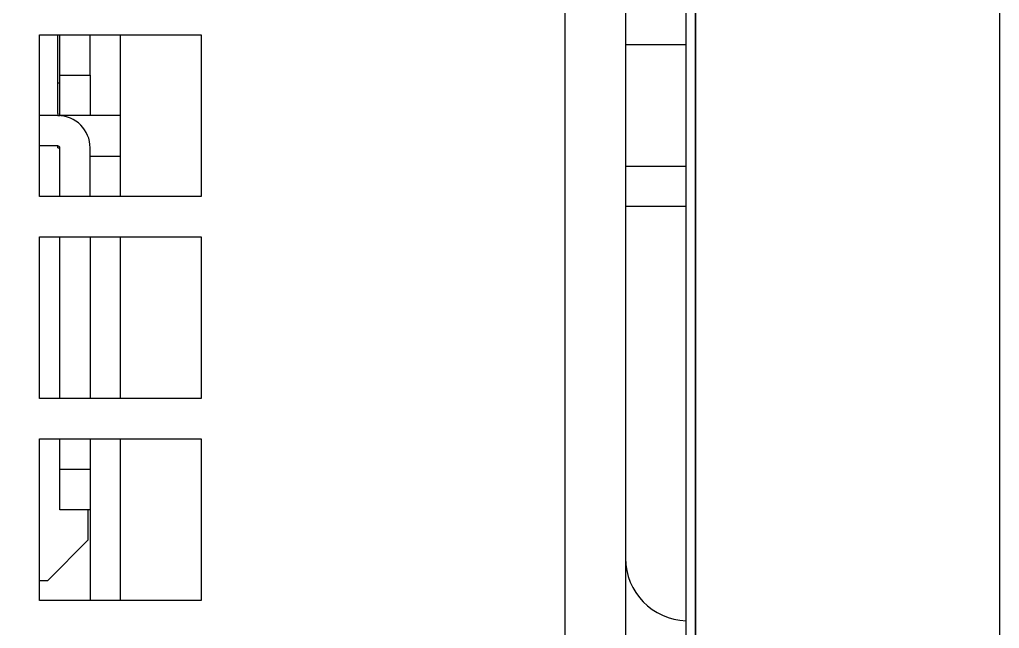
# Model space of a CAD drawing. Header units: millimetres. Extents: x -18178 to 96133, y -22425 to 61598.
# Drawn here: x 42411.55 to 42460.04, y 52371.26 to 52401.39 of the extents above; entities that cross this region are included whole.
import ezdxf

# ---------------------------------------------------------------- set-up
doc = ezdxf.new("R2010")
doc.units = ezdxf.units.MM
for name, color, linetype in [('CH0002FE', 7, 'Continuous'), ('CH1775FE', 7, 'Continuous'), ('EAE-UPS PANEL-VERTV.', 7, 'Continuous'), ('MA1146FE', 7, 'Continuous'), ('MA1387FE', 7, 'Continuous'), ('RG0981FE', 7, 'Continuous'), ('RG0999FE', 7, 'Continuous'), ('RG1006FE', 7, 'Continuous'), ('RG1007FE', 7, 'Continuous'), ('RG1012FE', 7, 'Continuous'), ('RG1018FE', 7, 'Continuous'), ('RG1110FE', 7, 'Continuous')]:
    doc.layers.add(name, color=color, linetype=linetype)
doc.layers.add('E-ELEC-EQPM', color=7, linetype='Continuous', lineweight=35)

# ---------------------------------------------------------------- blocks, each defined once
blk = doc.blocks.new('A$Ccc32f15b')
at = {"layer": 'CH0002FE', "color": 7, "linetype": 'Continuous'}
blk.add_arc((44.665, 42.67), 0.155, 0, 2.1502, dxfattribs=at)
at = {"layer": 'CH1775FE', "color": 7, "linetype": 'Continuous'}
for p, q in [((2.32, 44.075), (91.07, 44.075)), ((45.02, 42.825), (44.62, 42.825)), ((45.52, 42.825), (45.12, 42.825)), ((46.02, 42.825), (45.62, 42.825))]:
    blk.add_line(p, q, dxfattribs=at)
at = {"layer": 'MA1146FE', "color": 7, "linetype": 'Continuous'}
blk.add_line((44.645, 44.225), (44.645, 44.075), dxfattribs=at)
at = {"layer": 'MA1387FE', "color": 7, "linetype": 'Continuous'}
for p, q in [((44.945, 44.075), (44.945, 44.225)), ((45.045, 44.225), (45.045, 44.075))]:
    blk.add_line(p, q, dxfattribs=at)
blk.add_arc((45.915, 44.23), 0.155, 270, 358.1514, dxfattribs=at)
at = {"layer": 'RG0981FE', "color": 7, "linetype": 'Continuous'}
blk.add_line((44.82, 42.67), (44.82, 42.675), dxfattribs=at)
at = {"layer": 'RG0999FE', "color": 7, "linetype": 'Continuous'}
for p, q in [((-0.075, 45), (47.215, 45)), ((46.7901, 44.225), (0.3498, 44.225))]:
    blk.add_line(p, q, dxfattribs=at)
at = {"layer": 'RG1006FE', "color": 7, "linetype": 'Continuous'}
for p, q in [((44.72, 42.75), (44.62, 42.75)), ((44.72, 42.675), (44.72, 42.75)), ((44.72, 42.75), (44.82, 42.75)), ((44.82, 42.75), (44.82, 42.675)), ((44.92, 42.75), (44.9, 42.75)), ((45.695, 42.675), (45.695, 42.75)), ((45.795, 42.75), (45.795, 42.675)), ((44.72, 42.675), (44.62, 42.675)), ((44.82, 42.675), (44.72, 42.675)), ((45.02, 42.675), (44.9, 42.675)), ((45.52, 42.675), (45.12, 42.675)), ((45.695, 42.675), (45.62, 42.675)), ((45.795, 42.675), (45.695, 42.675)), ((44.815, 42.67), (44.62, 42.67)), ((44.815, 42.67), (44.82, 42.67)), ((44.82, 42.67), (44.82, 42.625)), ((44.895, 42.67), (44.895, 42.625))]:
    blk.add_line(p, q, dxfattribs=at)
for radius in [0.08, 0.005]:
    blk.add_arc((44.9, 42.67), radius, 90, 180, dxfattribs=at)
at = {"layer": 'RG1007FE', "color": 7, "linetype": 'Continuous'}
for p, q in [((45.87, 42.745), (45.795, 42.745)), ((45.97, 42.645), (45.87, 42.745)), ((44.9, 42.67), (44.9, 42.675)), ((44.9, 42.67), (44.895, 42.67)), ((45.97, 42.625), (45.97, 42.645))]:
    blk.add_line(p, q, dxfattribs=at)
at = {"layer": 'RG1012FE', "color": 7, "linetype": 'Continuous'}
for p, q in [((44.92, 42.75), (44.92, 42.825)), ((45.02, 42.75), (44.92, 42.75)), ((45.12, 42.75), (45.52, 42.75)), ((45.62, 42.75), (46.02, 42.75))]:
    blk.add_line(p, q, dxfattribs=at)
at = {"layer": 'RG1018FE', "color": 7, "linetype": 'Continuous'}
for p, q in [((44.82, 42.825), (44.82, 42.75)), ((44.74, 42.675), (44.74, 42.67))]:
    blk.add_line(p, q, dxfattribs=at)
blk.add_arc((44.74, 42.68), 0.08, 352.8192, 356.4167, dxfattribs=at)
at = {"layer": 'RG1110FE', "color": 7, "linetype": 'Continuous'}
for p, q in [((37.57, 43.925), (92.07, 43.925)), ((44.62, 43.025), (45.02, 43.025)), ((44.62, 42.625), (44.62, 43.025)), ((45.02, 43.025), (45.02, 42.625)), ((45.12, 43.025), (45.52, 43.025)), ((45.12, 42.625), (45.12, 43.025)), ((45.52, 43.025), (45.52, 42.625)), ((45.62, 43.025), (46.02, 43.025)), ((45.62, 42.625), (45.62, 43.025)), ((46.02, 43.025), (46.02, 42.625)), ((45.02, 42.625), (44.62, 42.625)), ((45.52, 42.625), (45.12, 42.625)), ((46.02, 42.625), (45.62, 42.625))]:
    blk.add_line(p, q, dxfattribs=at)
blk = doc.blocks.new('ups-panel')
at = {"layer": 'EAE-UPS PANEL-VERTV.', "xscale": 20, "yscale": 20, "zscale": 20}
blk.add_blockref('A$Ccc32f15b', (5.1, -450.025, 1985.5), dxfattribs=at)

msp = doc.modelspace()

# ---------------------------------------------------------------- linework, layer by layer
at = {"layer": 'E-ELEC-EQPM'}
msp.add_lwpolyline([(41530.00043, 52699.1355), (42445.00043, 52699.1355), (42445.00043, 50045.1355), (41530.00043, 50045.1355)], close=True, dxfattribs=at)

# ---------------------------------------------------------------- block references
at = {"layer": 'EAE-UPS PANEL-VERTV.', "rotation": 270}
msp.add_blockref('ups-panel', (42010.0646, 53298.13576), dxfattribs=at)

doc.saveas('drawing.dxf')
